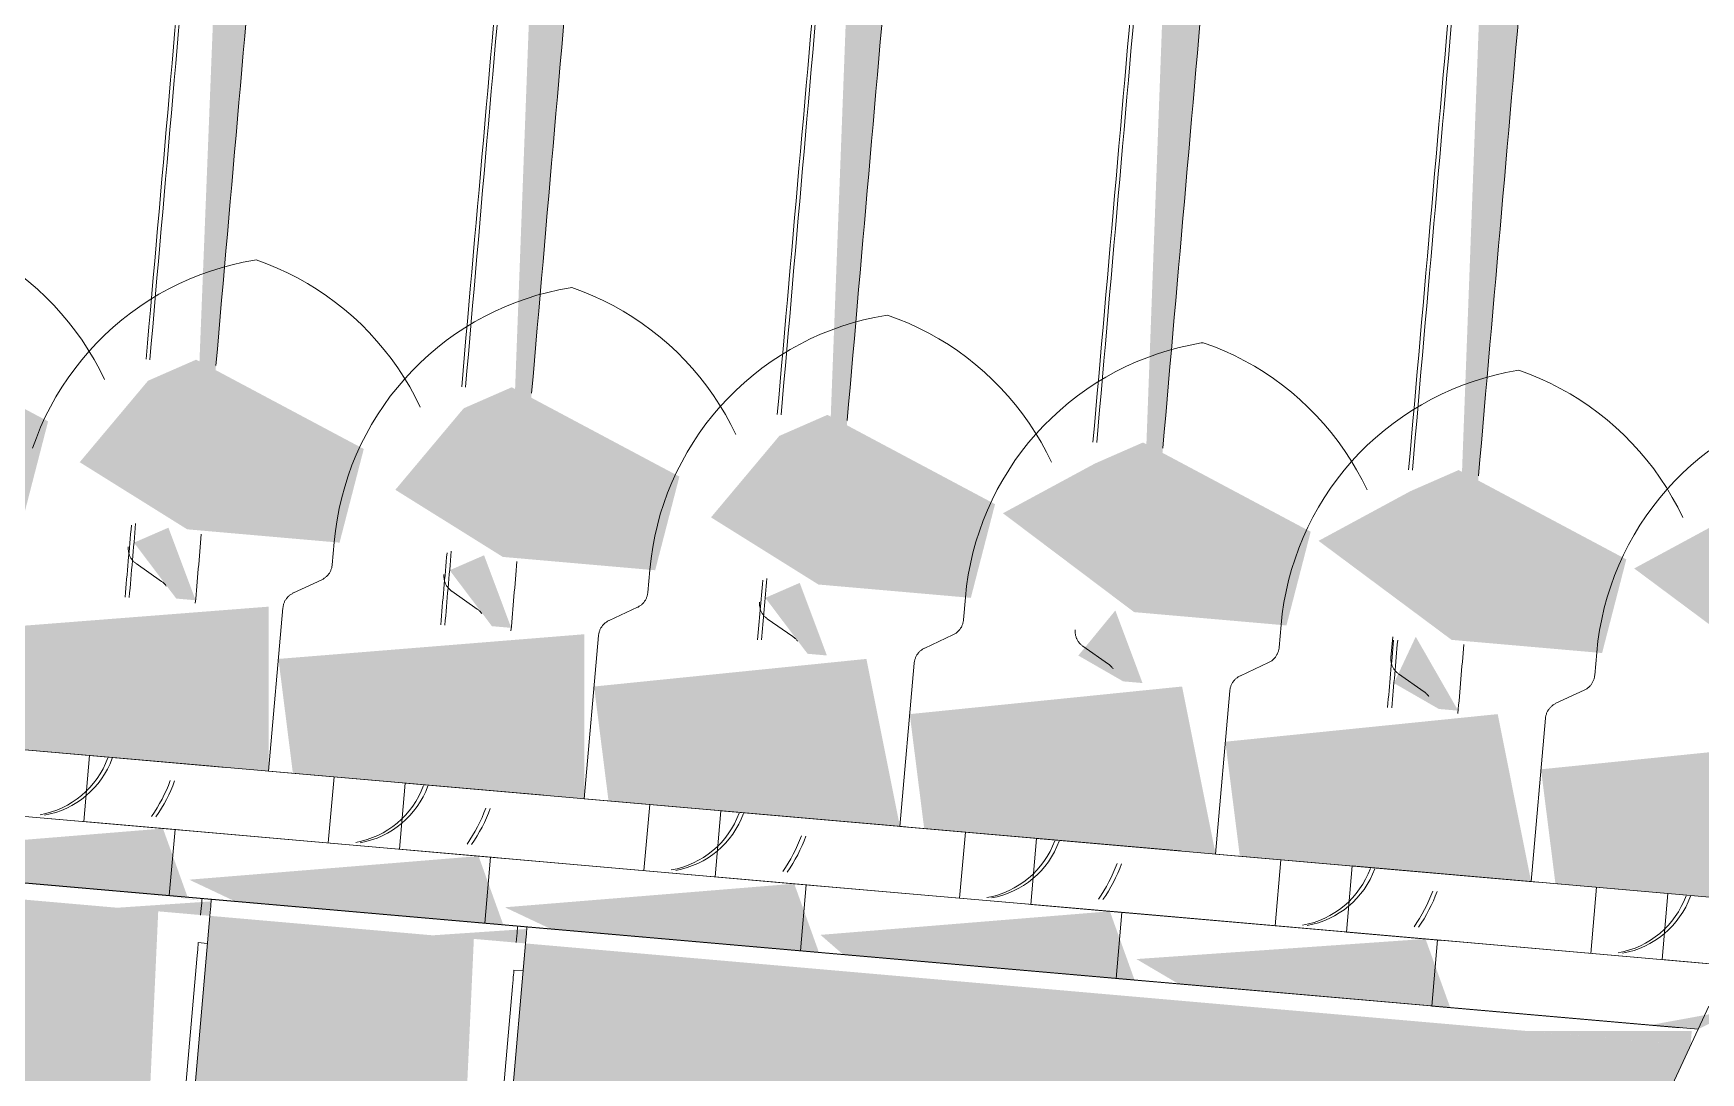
# Model space of a CAD drawing. Header units: millimetres. Extents: x -4612930 to -4329258, y -1064 to 30311.
# Drawn here: x -4356900.2 to -4356824.8, y 16854 to 16901 of the extents above; entities that cross this region are included whole.
import ezdxf

# ---------------------------------------------------------------- set-up
doc = ezdxf.new("R2010")
doc.units = ezdxf.units.MM
doc.layers.add('Q-SPCQ', color=91, linetype='Continuous', lineweight=5)

# ---------------------------------------------------------------- blocks, each defined once
blk = doc.blocks.new('Static Line_Sayfa_Metal Deck_Pan Mount - Up to 15 _ pitch - Max 2 Users-1848787-NORTH EAST')
at = {"layer": 'Q-SPCQ'}
h = blk.add_hatch(color=256, dxfattribs=at)
h.paths.add_polyline_path([(4342301.06, 16875.362), (4342299.83, 16878.647), (4342298.274, 16877.97), (4342300.184, 16875.439), (4342300.679, 16875.396)])
h.paths.add_polyline_path([(4342301.907, 16885.151), (4342306.082, 16932.725), (4342303.086, 16932.898), (4342301.229, 16886.053), (4342301.823, 16885.264)])
h = blk.add_hatch(color=256, dxfattribs=at)
h.paths.add_polyline_path([(4342315.332, 16874.114), (4342314.103, 16877.398), (4342312.547, 16876.721), (4342314.457, 16874.19), (4342314.951, 16874.147)])
h.paths.add_polyline_path([(4342316.18, 16883.903), (4342320.355, 16931.476), (4342317.183, 16929.664), (4342315.502, 16884.805), (4342316.095, 16884.015)])
h = blk.add_hatch(color=256, dxfattribs=at)
h.paths.add_polyline_path([(4342329.605, 16872.865), (4342328.376, 16876.149), (4342326.82, 16875.472), (4342328.73, 16872.942), (4342329.224, 16872.898)])
h.paths.add_polyline_path([(4342330.453, 16882.654), (4342334.628, 16930.227), (4342331.498, 16928.894), (4342329.775, 16883.556), (4342329.824, 16883.49)])
h = blk.add_hatch(color=256, dxfattribs=at)
h.paths.add_polyline_path([(4342343.878, 16871.616), (4342342.648, 16874.901), (4342340.974, 16872.861), (4342343.002, 16871.693), (4342343.497, 16871.65)])
h.paths.add_polyline_path([(4342344.725, 16881.405), (4342348.9, 16928.979), (4342345.709, 16926.949), (4342344.048, 16882.307), (4342344.097, 16882.242)])
h = blk.add_hatch(color=256, dxfattribs=at)
h.paths.add_polyline_path([(4342358.15, 16870.368), (4342356.232, 16873.712), (4342355.247, 16871.612), (4342357.275, 16870.444), (4342357.769, 16870.401)])
h.paths.add_polyline_path([(4342358.998, 16880.156), (4342363.173, 16927.73), (4342360, 16925.905), (4342358.32, 16881.058), (4342358.37, 16880.993)])
for points in [[(4342293.296, 16879.218), (4342294.39, 16883.457), (4342286.81, 16887.498), (4342284.636, 16886.546), (4342281.545, 16882.859), (4342286.406, 16879.821), (4342290.481, 16879.465)], [(4342307.568, 16877.97), (4342308.663, 16882.208), (4342301.082, 16886.249), (4342298.909, 16885.297), (4342295.818, 16881.61), (4342300.679, 16878.573), (4342304.754, 16878.216)], [(4342321.841, 16876.721), (4342322.935, 16880.959), (4342315.355, 16885), (4342313.181, 16884.049), (4342310.091, 16880.361), (4342314.951, 16877.324), (4342319.027, 16876.967)], [(4342336.114, 16875.472), (4342337.208, 16879.711), (4342329.628, 16883.752), (4342327.454, 16882.8), (4342324.364, 16879.113), (4342329.224, 16876.075), (4342333.299, 16875.719)], [(4342350.386, 16874.224), (4342351.481, 16878.462), (4342343.9, 16882.503), (4342341.727, 16881.551), (4342337.565, 16879.3), (4342343.497, 16874.826), (4342347.572, 16874.47)], [(4342364.659, 16872.975), (4342365.753, 16877.213), (4342358.173, 16881.254), (4342355.999, 16880.303), (4342351.837, 16878.051), (4342357.854, 16873.57), (4342360.039, 16873.379)], [(4342378.932, 16871.726), (4342380.026, 16875.965), (4342372.446, 16880.006), (4342370.272, 16879.054), (4342366.11, 16876.802), (4342372.127, 16872.322), (4342378.818, 16871.736)], [(4342304.361, 16867.627), (4342304.361, 16875.074), (4342290.536, 16873.997), (4342291.186, 16868.78), (4342303.372, 16867.714)], [(4342318.633, 16866.379), (4342318.633, 16873.825), (4342304.805, 16872.709), (4342305.458, 16867.531), (4342317.644, 16866.465)], [(4342332.906, 16865.13), (4342331.393, 16872.709), (4342319.078, 16871.46), (4342319.731, 16866.282), (4342331.917, 16865.216)], [(4342347.179, 16863.881), (4342345.665, 16871.46), (4342333.351, 16870.211), (4342334.004, 16865.034), (4342346.19, 16863.968)], [(4342361.451, 16862.632), (4342359.938, 16870.211), (4342347.623, 16868.962), (4342348.277, 16863.785), (4342360.463, 16862.719)], [(4342375.724, 16861.384), (4342374.211, 16868.962), (4342361.896, 16867.714), (4342362.549, 16862.536), (4342374.267, 16861.511)], [(4342300.7, 16861.925), (4342299.583, 16865.034), (4342286.497, 16863.968), (4342288.578, 16862.985), (4342300.113, 16861.976)], [(4342314.973, 16860.676), (4342313.855, 16863.785), (4342300.77, 16862.719), (4342302.851, 16861.736), (4342314.762, 16860.694)], [(4342329.246, 16859.427), (4342328.128, 16862.536), (4342315.042, 16861.47), (4342317.124, 16860.488), (4342329.139, 16859.437)], [(4342297.032, 16812.808), (4342295.88, 16813.476), (4342297.279, 16815.609), (4342299.369, 16861.288), (4342287.432, 16862.332), (4342283.236, 16814.015), (4342296.856, 16812.823)], [(4342301.704, 16861.083), (4342301.751, 16861.736), (4342297.509, 16861.45)], [(4342311.326, 16811.808), (4342309.227, 16812.308), (4342311.551, 16814.36), (4342313.641, 16860.039), (4342301.704, 16861.083), (4342297.509, 16812.766), (4342311.129, 16811.825)], [(4342343.518, 16858.178), (4342342.401, 16861.288), (4342329.315, 16860.222), (4342330.338, 16859.332), (4342343.411, 16858.188)], [(4342315.977, 16859.835), (4342316.023, 16860.488), (4342311.781, 16860.202)], [(4342357.791, 16856.93), (4342356.674, 16860.039), (4342343.601, 16859.127), (4342345.505, 16858.005), (4342357.684, 16856.939)], [(4342368.998, 16855.949), (4342370.868, 16856.878), (4342366.827, 16856.139)], [(4342368.66, 16855.225), (4342368.711, 16855.879), (4342361.191, 16855.879)]]:
    blk.add_hatch(color=256, dxfattribs=at).paths.add_polyline_path(points)
h = blk.add_hatch(color=256, dxfattribs=at)
h.paths.add_polyline_path([(4342136.08, 16824.131), (4342134.251, 16824.384), (4342125.729, 16827.449), (4342124.619, 16828.143), (4342091.515, 16831.039), (4342091.253, 16828.05), (4342135.427, 16824.185)])
h.paths.add_polyline_path([(4342301.292, 16861.777), (4342299.706, 16862.012), (4342300.966, 16861.806)])
h = blk.add_hatch(color=256, dxfattribs=at)
h.paths.add_polyline_path([(4342511.018, 16794.086), (4342512.703, 16836.424), (4342510.902, 16841.615), (4342372.699, 16853.706), (4342351.409, 16808.05), (4342511.002, 16794.088)])
h.paths.add_polyline_path([(4342501.449, 16795.491), (4342492.483, 16796.275), (4342497.188, 16798.411), (4342501.114, 16795.721)])
h.paths.add_polyline_path([(4342455.884, 16799.477), (4342446.918, 16800.262), (4342451.636, 16802.388)])
h.paths.add_polyline_path([(4342411.366, 16803.031), (4342408.955, 16807.715), (4342414.555, 16807.225)])
h.paths.add_polyline_path([(4342376.189, 16806.45), (4342370.6, 16808.767), (4342372.807, 16808.767), (4342374.267, 16807.767)])
h.paths.add_polyline_path([(4342346.96, 16808.69), (4342368.66, 16855.225), (4342315.977, 16859.835), (4342311.803, 16811.766), (4342346.085, 16808.767)])
h.paths.add_polyline_path([(4342330.624, 16810.436), (4342324.054, 16812.308), (4342327.892, 16812.308), (4342329.832, 16810.979)])
for p, q in [((4342307.325, 16877.991), (4342307.235, 16876.968)), ((4342299.523, 16876.216), (4342298.366, 16877.026)), ((4342321.597, 16876.742), (4342321.508, 16875.719)), ((4342306.761, 16876.291), (4342305.482, 16875.695)), ((4342313.795, 16874.967), (4342312.639, 16875.777)), ((4342335.87, 16875.494), (4342335.781, 16874.47)), ((4342305.007, 16875.017), (4342304.361, 16867.627)), ((4342321.034, 16875.043), (4342319.754, 16874.446)), ((4342328.068, 16873.718), (4342326.911, 16874.528)), ((4342319.28, 16873.768), (4342318.633, 16866.379)), ((4342335.307, 16873.794), (4342334.027, 16873.197)), ((4342350.143, 16874.245), (4342350.053, 16873.222)), ((4342342.341, 16872.47), (4342341.184, 16873.28)), ((4342355.108, 16872.78), (4342355.189, 16873.712)), ((4342364.415, 16872.996), (4342364.326, 16871.973)), ((4342333.553, 16872.52), (4342332.906, 16865.13)), ((4342349.58, 16872.545), (4342348.3, 16871.948)), ((4342356.614, 16871.221), (4342355.457, 16872.031)), ((4342347.825, 16871.271), (4342347.179, 16863.881)), ((4342363.852, 16871.297), (4342362.572, 16870.7)), ((4342300.7, 16861.925), (4342201.858, 16870.572)), ((4342362.098, 16870.022), (4342361.451, 16862.632)), ((4342314.973, 16860.676), (4342216.131, 16869.323)), ((4342281.994, 16869.584), (4342302.409, 16867.798)), ((4342290.088, 16868.876), (4342301.823, 16867.849)), ((4342329.246, 16859.427), (4342230.404, 16868.075)), ((4342296.266, 16868.335), (4342296.005, 16865.347)), ((4342296.266, 16868.335), (4342302.285, 16867.809)), ((4342296.267, 16868.335), (4342316.812, 16866.538)), ((4342304.361, 16867.627), (4342316.095, 16866.601)), ((4342307.058, 16864.38), (4342307.32, 16867.368)), ((4342310.539, 16867.087), (4342310.278, 16864.098)), ((4342310.539, 16867.087), (4342316.652, 16866.552)), ((4342310.539, 16867.087), (4342333.178, 16865.106)), ((4342343.518, 16858.178), (4342244.677, 16866.826)), ((4342300.761, 16864.931), (4342285.856, 16866.235)), ((4342300.962, 16864.913), (4342285.981, 16866.224)), ((4342318.633, 16866.379), (4342333.162, 16865.107)), ((4342357.791, 16856.93), (4342258.949, 16865.577)), ((4342300.962, 16864.913), (4342286.689, 16866.162)), ((4342321.331, 16863.131), (4342321.593, 16866.12)), ((4342324.812, 16865.838), (4342324.55, 16862.849)), ((4342324.812, 16865.838), (4342332.518, 16865.164)), ((4342324.812, 16865.838), (4342345.599, 16864.019)), ((4342300.325, 16864.969), (4342296.005, 16865.347)), ((4342300.282, 16864.973), (4342296.005, 16865.347)), ((4342300.129, 16864.986), (4342299.867, 16861.997)), ((4342315.034, 16863.682), (4342300.129, 16864.986)), ((4342300.129, 16864.986), (4342300.254, 16864.975)), ((4342315.234, 16863.664), (4342300.254, 16864.975)), ((4342315.234, 16863.664), (4342300.962, 16864.913)), ((4342332.906, 16865.13), (4342344.641, 16864.103)), ((4342335.604, 16861.882), (4342335.865, 16864.871)), ((4342368.998, 16855.949), (4342273.222, 16864.329)), ((4342314.598, 16863.72), (4342310.278, 16864.098)), ((4342314.555, 16863.724), (4342310.278, 16864.098)), ((4342339.085, 16864.589), (4342338.823, 16861.601)), ((4342339.085, 16864.589), (4342345.372, 16864.039)), ((4342339.085, 16864.589), (4342361.723, 16862.609)), ((4342285.595, 16863.246), (4342300.5, 16861.942)), ((4342285.72, 16863.235), (4342300.7, 16861.925)), ((4342286.427, 16863.173), (4342300.7, 16861.925)), ((4342314.401, 16863.737), (4342314.14, 16860.749)), ((4342329.307, 16862.433), (4342314.401, 16863.737)), ((4342314.402, 16863.737), (4342314.527, 16863.726)), ((4342329.507, 16862.416), (4342314.527, 16863.726)), ((4342329.507, 16862.416), (4342315.234, 16863.664)), ((4342347.179, 16863.881), (4342361.707, 16862.61)), ((4342349.876, 16860.634), (4342350.138, 16863.622)), ((4342353.357, 16863.341), (4342353.096, 16860.352)), ((4342353.357, 16863.341), (4342361.063, 16862.666)), ((4342353.357, 16863.341), (4342374.385, 16861.501)), ((4342368.998, 16855.949), (4342287.495, 16863.08)), ((4342328.87, 16862.471), (4342324.55, 16862.849)), ((4342328.828, 16862.475), (4342324.551, 16862.849)), ((4342328.674, 16862.489), (4342328.413, 16859.5)), ((4342343.58, 16861.185), (4342328.674, 16862.489)), ((4342328.674, 16862.489), (4342328.799, 16862.478)), ((4342343.78, 16861.167), (4342328.799, 16862.478)), ((4342343.78, 16861.167), (4342329.507, 16862.416)), ((4342361.451, 16862.632), (4342373.186, 16861.606)), ((4342299.867, 16861.997), (4342299.992, 16861.986)), ((4342299.867, 16861.997), (4342314.773, 16860.693)), ((4342299.992, 16861.986), (4342314.973, 16860.676)), ((4342300.7, 16861.925), (4342314.973, 16860.676)), ((4342301.767, 16861.831), (4342301.353, 16861.867)), ((4342368.998, 16855.949), (4342301.767, 16861.831)), ((4342364.149, 16859.385), (4342364.411, 16862.374)), ((4342367.63, 16862.092), (4342367.369, 16859.103)), ((4342367.63, 16862.092), (4342374.095, 16861.526)), ((4342367.63, 16862.092), (4342390.269, 16860.111)), ((4342297.509, 16812.766), (4342301.704, 16861.083)), ((4342343.143, 16861.223), (4342338.823, 16861.601)), ((4342343.1, 16861.226), (4342338.823, 16861.601)), ((4342342.947, 16861.24), (4342342.685, 16858.251)), ((4342357.852, 16859.936), (4342342.947, 16861.24)), ((4342342.947, 16861.24), (4342343.072, 16861.229)), ((4342358.052, 16859.918), (4342343.072, 16861.229)), ((4342358.052, 16859.918), (4342343.78, 16861.167)), ((4342314.14, 16860.749), (4342314.265, 16860.738)), ((4342314.14, 16860.749), (4342329.045, 16859.445)), ((4342314.265, 16860.738), (4342329.246, 16859.427)), ((4342314.973, 16860.676), (4342329.246, 16859.427)), ((4342316.04, 16860.582), (4342315.625, 16860.619)), ((4342368.998, 16855.949), (4342316.04, 16860.582)), ((4342357.416, 16859.974), (4342353.096, 16860.352)), ((4342357.373, 16859.978), (4342353.096, 16860.352)), ((4342301.182, 16859.875), (4342301.589, 16859.839)), ((4342311.803, 16811.766), (4342315.977, 16859.835)), ((4342328.413, 16859.5), (4342328.538, 16859.489)), ((4342328.413, 16859.5), (4342343.318, 16858.196)), ((4342328.538, 16859.489), (4342343.518, 16858.178)), ((4342329.246, 16859.427), (4342343.518, 16858.178)), ((4342357.22, 16859.991), (4342356.958, 16857.003)), ((4342372.125, 16858.687), (4342357.22, 16859.991)), ((4342357.22, 16859.991), (4342357.345, 16859.98)), ((4342372.325, 16858.67), (4342357.345, 16859.98)), ((4342372.325, 16858.67), (4342358.052, 16859.918)), ((4342296.856, 16810.816), (4342301.114, 16859.127)), ((4342371.688, 16858.725), (4342367.369, 16859.103)), ((4342371.646, 16858.729), (4342367.369, 16859.103)), ((4342315.455, 16858.626), (4342315.862, 16858.59)), ((4342342.685, 16858.251), (4342342.811, 16858.24)), ((4342342.685, 16858.251), (4342357.591, 16856.947)), ((4342342.811, 16858.24), (4342357.791, 16856.93)), ((4342343.518, 16858.178), (4342357.791, 16856.93)), ((4342311.326, 16811.808), (4342315.387, 16857.879)), ((4342346.96, 16808.69), (4342369.487, 16856.998)), ((4342356.958, 16857.003), (4342357.083, 16856.992)), ((4342356.958, 16857.003), (4342367.997, 16856.037)), ((4342357.083, 16856.992), (4342368.195, 16856.02)), ((4342357.791, 16856.93), (4342368.998, 16855.949))]:
    blk.add_line(p, q, dxfattribs=at)
at = {"layer": 'Q-SPCQ', "flags": 128}
for points in [[(4342289.525, 16892.012), (4342290.005, 16891.836), (4342290.478, 16891.64), (4342290.943, 16891.426), (4342291.399, 16891.194), (4342291.846, 16890.943), (4342292.281, 16890.675), (4342292.706, 16890.389), (4342293.119, 16890.087), (4342293.52, 16889.769), (4342293.908, 16889.434), (4342294.282, 16889.085), (4342294.641, 16888.721), (4342294.986, 16888.343), (4342295.315, 16887.951), (4342295.629, 16887.546), (4342295.926, 16887.129), (4342296.206, 16886.701), (4342296.469, 16886.262), (4342296.714, 16885.813), (4342296.941, 16885.354)], [(4342293.682, 16882.238), (4342293.857, 16882.719), (4342294.05, 16883.193), (4342294.262, 16883.659), (4342294.492, 16884.116), (4342294.741, 16884.563), (4342295.007, 16885), (4342295.291, 16885.426), (4342295.591, 16885.841), (4342295.908, 16886.243), (4342296.241, 16886.632), (4342296.589, 16887.007), (4342296.951, 16887.368), (4342297.328, 16887.715), (4342297.718, 16888.046), (4342298.121, 16888.361), (4342298.537, 16888.66), (4342298.964, 16888.942), (4342299.402, 16889.207), (4342299.85, 16889.454), (4342300.308, 16889.683), (4342300.775, 16889.893), (4342301.249, 16890.084), (4342301.731, 16890.257), (4342302.22, 16890.41), (4342302.714, 16890.543), (4342303.213, 16890.657), (4342303.716, 16890.75), (4342303.798, 16890.763)], [(4342303.798, 16890.763), (4342304.278, 16890.587), (4342304.751, 16890.392), (4342305.216, 16890.177), (4342305.672, 16889.945), (4342306.118, 16889.694), (4342306.554, 16889.426), (4342306.979, 16889.141), (4342307.392, 16888.838), (4342307.793, 16888.52), (4342308.18, 16888.186), (4342308.554, 16887.836), (4342308.914, 16887.472), (4342309.259, 16887.094), (4342309.588, 16886.702), (4342309.902, 16886.298), (4342310.199, 16885.881), (4342310.479, 16885.452), (4342310.742, 16885.013), (4342310.987, 16884.564), (4342311.213, 16884.105)], [(4342307.325, 16877.991), (4342307.379, 16878.5), (4342307.455, 16879.006), (4342307.55, 16879.509), (4342307.665, 16880.008), (4342307.8, 16880.501), (4342307.955, 16880.989), (4342308.129, 16881.47), (4342308.323, 16881.944), (4342308.535, 16882.41), (4342308.765, 16882.867), (4342309.014, 16883.314), (4342309.28, 16883.752), (4342309.564, 16884.178), (4342309.864, 16884.592), (4342310.181, 16884.994), (4342310.513, 16885.383), (4342310.861, 16885.759), (4342311.224, 16886.12), (4342311.601, 16886.466), (4342311.991, 16886.797), (4342312.394, 16887.113), (4342312.81, 16887.411), (4342313.237, 16887.693), (4342313.675, 16887.958), (4342314.123, 16888.205), (4342314.581, 16888.434), (4342315.047, 16888.644), (4342315.522, 16888.836), (4342316.004, 16889.008), (4342316.492, 16889.161), (4342316.987, 16889.294), (4342317.486, 16889.408), (4342317.989, 16889.501), (4342318.07, 16889.514)], [(4342318.07, 16889.514), (4342318.551, 16889.338), (4342319.024, 16889.143), (4342319.489, 16888.929), (4342319.945, 16888.696), (4342320.391, 16888.446), (4342320.827, 16888.177), (4342321.252, 16887.892), (4342321.665, 16887.59), (4342322.065, 16887.271), (4342322.453, 16886.937), (4342322.827, 16886.588), (4342323.187, 16886.223), (4342323.531, 16885.845), (4342323.861, 16885.453), (4342324.174, 16885.049), (4342324.471, 16884.632), (4342324.751, 16884.204), (4342325.014, 16883.765), (4342325.259, 16883.315), (4342325.486, 16882.856)], [(4342321.597, 16876.742), (4342321.652, 16877.251), (4342321.727, 16877.758), (4342321.822, 16878.26), (4342321.938, 16878.759), (4342322.073, 16879.253), (4342322.228, 16879.741), (4342322.402, 16880.222), (4342322.595, 16880.696), (4342322.807, 16881.161), (4342323.038, 16881.618), (4342323.287, 16882.066), (4342323.553, 16882.503), (4342323.836, 16882.929), (4342324.137, 16883.343), (4342324.454, 16883.745), (4342324.786, 16884.134), (4342325.134, 16884.51), (4342325.497, 16884.871), (4342325.873, 16885.218), (4342326.264, 16885.549), (4342326.667, 16885.864), (4342327.082, 16886.163), (4342327.509, 16886.445), (4342327.947, 16886.709), (4342328.396, 16886.956), (4342328.854, 16887.185), (4342329.32, 16887.396), (4342329.795, 16887.587), (4342330.277, 16887.759), (4342330.765, 16887.912), (4342331.259, 16888.046), (4342331.758, 16888.159), (4342332.262, 16888.253), (4342332.343, 16888.266)], [(4342332.343, 16888.266), (4342332.824, 16888.089), (4342333.297, 16887.894), (4342333.761, 16887.68), (4342334.217, 16887.447), (4342334.664, 16887.197), (4342335.1, 16886.929), (4342335.524, 16886.643), (4342335.938, 16886.341), (4342336.338, 16886.023), (4342336.726, 16885.688), (4342337.1, 16885.339), (4342337.459, 16884.975), (4342337.804, 16884.596), (4342338.134, 16884.205), (4342338.447, 16883.8), (4342338.744, 16883.383), (4342339.024, 16882.955), (4342339.287, 16882.516), (4342339.532, 16882.066), (4342339.759, 16881.608)], [(4342335.87, 16875.494), (4342335.925, 16876.003), (4342336, 16876.509), (4342336.095, 16877.012), (4342336.211, 16877.51), (4342336.346, 16878.004), (4342336.5, 16878.492), (4342336.675, 16878.973), (4342336.868, 16879.447), (4342337.08, 16879.913), (4342337.311, 16880.37), (4342337.559, 16880.817), (4342337.826, 16881.254), (4342338.109, 16881.68), (4342338.41, 16882.095), (4342338.726, 16882.497), (4342339.059, 16882.886), (4342339.407, 16883.261), (4342339.769, 16883.622), (4342340.146, 16883.969), (4342340.536, 16884.3), (4342340.94, 16884.615), (4342341.355, 16884.914), (4342341.782, 16885.196), (4342342.22, 16885.461), (4342342.668, 16885.708), (4342343.126, 16885.936), (4342343.593, 16886.147), (4342344.068, 16886.338), (4342344.549, 16886.511), (4342345.038, 16886.664), (4342345.532, 16886.797), (4342346.031, 16886.91), (4342346.534, 16887.004), (4342346.616, 16887.017)], [(4342346.616, 16887.017), (4342347.096, 16886.841), (4342347.569, 16886.645), (4342348.034, 16886.431), (4342348.49, 16886.199), (4342348.936, 16885.948), (4342349.372, 16885.68), (4342349.797, 16885.395), (4342350.21, 16885.092), (4342350.611, 16884.774), (4342350.998, 16884.44), (4342351.372, 16884.09), (4342351.732, 16883.726), (4342352.077, 16883.348), (4342352.406, 16882.956), (4342352.72, 16882.551), (4342353.017, 16882.135), (4342353.297, 16881.706), (4342353.56, 16881.267), (4342353.805, 16880.818), (4342354.032, 16880.359)], [(4342350.143, 16874.245), (4342350.198, 16874.754), (4342350.273, 16875.26), (4342350.368, 16875.763), (4342350.483, 16876.262), (4342350.618, 16876.755), (4342350.773, 16877.243), (4342350.947, 16877.724), (4342351.141, 16878.198), (4342351.353, 16878.664), (4342351.583, 16879.121), (4342351.832, 16879.568), (4342352.098, 16880.005), (4342352.382, 16880.432), (4342352.682, 16880.846), (4342352.999, 16881.248), (4342353.332, 16881.637), (4342353.679, 16882.012), (4342354.042, 16882.374), (4342354.419, 16882.72), (4342354.809, 16883.051), (4342355.212, 16883.366), (4342355.628, 16883.665), (4342356.055, 16883.947), (4342356.493, 16884.212), (4342356.941, 16884.459), (4342357.399, 16884.688), (4342357.866, 16884.898), (4342358.34, 16885.09), (4342358.822, 16885.262), (4342359.311, 16885.415), (4342359.805, 16885.548), (4342360.304, 16885.662), (4342360.807, 16885.755), (4342360.888, 16885.768)], [(4342360.888, 16885.768), (4342361.369, 16885.592), (4342361.842, 16885.397), (4342362.307, 16885.183), (4342362.763, 16884.95), (4342363.209, 16884.7), (4342363.645, 16884.431), (4342364.07, 16884.146), (4342364.483, 16883.844), (4342364.884, 16883.525), (4342365.271, 16883.191), (4342365.645, 16882.841), (4342366.005, 16882.477), (4342366.35, 16882.099), (4342366.679, 16881.707), (4342366.992, 16881.303), (4342367.289, 16880.886), (4342367.57, 16880.458), (4342367.832, 16880.018), (4342368.077, 16879.569), (4342368.304, 16879.11)], [(4342364.415, 16872.996), (4342364.47, 16873.505), (4342364.545, 16874.011), (4342364.641, 16874.514), (4342364.756, 16875.013), (4342364.891, 16875.507), (4342365.046, 16875.994), (4342365.22, 16876.476), (4342365.413, 16876.95), (4342365.625, 16877.415), (4342365.856, 16877.872), (4342366.105, 16878.32), (4342366.371, 16878.757), (4342366.655, 16879.183), (4342366.955, 16879.597), (4342367.272, 16879.999), (4342367.604, 16880.388), (4342367.952, 16880.764), (4342368.315, 16881.125), (4342368.691, 16881.471), (4342369.082, 16881.803), (4342369.485, 16882.118)], [(4342298.017, 16877.774), (4342298.015, 16877.741), (4342298.014, 16877.708), (4342298.014, 16877.675), (4342298.016, 16877.642), (4342298.019, 16877.609), (4342298.023, 16877.577), (4342298.029, 16877.544), (4342298.036, 16877.512), (4342298.044, 16877.48), (4342298.054, 16877.448), (4342298.065, 16877.417), (4342298.077, 16877.386), (4342298.09, 16877.356), (4342298.104, 16877.326), (4342298.12, 16877.297), (4342298.137, 16877.269), (4342298.155, 16877.241), (4342298.174, 16877.214), (4342298.194, 16877.188), (4342298.215, 16877.162), (4342298.237, 16877.138), (4342298.26, 16877.114), (4342298.284, 16877.091), (4342298.309, 16877.07), (4342298.334, 16877.049), (4342298.361, 16877.029)], [(4342306.761, 16876.291), (4342306.791, 16876.306), (4342306.82, 16876.322), (4342306.848, 16876.339), (4342306.876, 16876.357), (4342306.903, 16876.376), (4342306.929, 16876.396), (4342306.955, 16876.417), (4342306.979, 16876.439), (4342307.003, 16876.462), (4342307.025, 16876.486), (4342307.047, 16876.511), (4342307.068, 16876.537), (4342307.087, 16876.564), (4342307.106, 16876.591), (4342307.123, 16876.619), (4342307.139, 16876.648), (4342307.154, 16876.677), (4342307.168, 16876.707), (4342307.181, 16876.738), (4342307.192, 16876.769), (4342307.203, 16876.8), (4342307.212, 16876.832), (4342307.219, 16876.864), (4342307.226, 16876.896), (4342307.231, 16876.929), (4342307.235, 16876.962)], [(4342299.523, 16876.216), (4342299.549, 16876.196), (4342299.575, 16876.176), (4342299.6, 16876.154), (4342299.625, 16876.132), (4342299.648, 16876.108), (4342299.67, 16876.084), (4342299.691, 16876.058), (4342299.712, 16876.032), (4342299.731, 16876.005)], [(4342312.29, 16876.526), (4342312.287, 16876.493), (4342312.286, 16876.46), (4342312.287, 16876.427), (4342312.289, 16876.394), (4342312.292, 16876.361), (4342312.296, 16876.328), (4342312.302, 16876.295), (4342312.309, 16876.263), (4342312.317, 16876.231), (4342312.326, 16876.2), (4342312.337, 16876.168), (4342312.349, 16876.138), (4342312.363, 16876.107), (4342312.377, 16876.078), (4342312.393, 16876.049), (4342312.409, 16876.02), (4342312.427, 16875.992), (4342312.446, 16875.965), (4342312.466, 16875.939), (4342312.487, 16875.914), (4342312.51, 16875.889), (4342312.533, 16875.865), (4342312.557, 16875.843), (4342312.581, 16875.821), (4342312.607, 16875.8), (4342312.634, 16875.781)], [(4342305.007, 16875.017), (4342305.011, 16875.05), (4342305.015, 16875.083), (4342305.022, 16875.115), (4342305.029, 16875.147), (4342305.038, 16875.179), (4342305.048, 16875.211), (4342305.059, 16875.242), (4342305.072, 16875.273), (4342305.085, 16875.303), (4342305.1, 16875.332), (4342305.116, 16875.361), (4342305.133, 16875.389), (4342305.152, 16875.417), (4342305.171, 16875.444), (4342305.192, 16875.47), (4342305.213, 16875.495), (4342305.236, 16875.519), (4342305.259, 16875.542), (4342305.283, 16875.565), (4342305.309, 16875.586), (4342305.335, 16875.607), (4342305.362, 16875.626), (4342305.389, 16875.644), (4342305.418, 16875.661), (4342305.447, 16875.677), (4342305.476, 16875.692)], [(4342321.034, 16875.043), (4342321.064, 16875.057), (4342321.093, 16875.073), (4342321.121, 16875.09), (4342321.149, 16875.108), (4342321.176, 16875.127), (4342321.202, 16875.147), (4342321.227, 16875.168), (4342321.252, 16875.19), (4342321.275, 16875.214), (4342321.298, 16875.238), (4342321.32, 16875.263), (4342321.34, 16875.288), (4342321.36, 16875.315), (4342321.378, 16875.342), (4342321.396, 16875.37), (4342321.412, 16875.399), (4342321.427, 16875.429), (4342321.441, 16875.459), (4342321.454, 16875.489), (4342321.465, 16875.52), (4342321.475, 16875.551), (4342321.484, 16875.583), (4342321.492, 16875.615), (4342321.498, 16875.648), (4342321.503, 16875.68), (4342321.507, 16875.713)], [(4342326.562, 16875.277), (4342326.56, 16875.244), (4342326.559, 16875.211), (4342326.56, 16875.178), (4342326.561, 16875.145), (4342326.564, 16875.112), (4342326.569, 16875.079), (4342326.574, 16875.047), (4342326.581, 16875.014), (4342326.59, 16874.982), (4342326.599, 16874.951), (4342326.61, 16874.92), (4342326.622, 16874.889), (4342326.635, 16874.859), (4342326.65, 16874.829), (4342326.665, 16874.8), (4342326.682, 16874.771), (4342326.7, 16874.744), (4342326.719, 16874.717), (4342326.739, 16874.69), (4342326.76, 16874.665), (4342326.782, 16874.64), (4342326.805, 16874.617), (4342326.829, 16874.594), (4342326.854, 16874.572), (4342326.88, 16874.552), (4342326.906, 16874.532)], [(4342313.795, 16874.967), (4342313.822, 16874.948), (4342313.848, 16874.927), (4342313.873, 16874.905), (4342313.897, 16874.883), (4342313.921, 16874.859), (4342313.943, 16874.835), (4342313.964, 16874.81), (4342313.984, 16874.784), (4342314.004, 16874.757)], [(4342319.28, 16873.768), (4342319.283, 16873.801), (4342319.288, 16873.834), (4342319.294, 16873.866), (4342319.302, 16873.899), (4342319.311, 16873.931), (4342319.321, 16873.962), (4342319.332, 16873.993), (4342319.344, 16874.024), (4342319.358, 16874.054), (4342319.373, 16874.083), (4342319.389, 16874.112), (4342319.406, 16874.141), (4342319.425, 16874.168), (4342319.444, 16874.195), (4342319.464, 16874.221), (4342319.486, 16874.246), (4342319.508, 16874.27), (4342319.532, 16874.294), (4342319.556, 16874.316), (4342319.581, 16874.337), (4342319.607, 16874.358), (4342319.634, 16874.377), (4342319.662, 16874.395), (4342319.69, 16874.413), (4342319.719, 16874.428), (4342319.749, 16874.443)], [(4342328.068, 16873.718), (4342328.095, 16873.699), (4342328.121, 16873.678), (4342328.146, 16873.657), (4342328.17, 16873.634), (4342328.193, 16873.611), (4342328.216, 16873.586), (4342328.237, 16873.561), (4342328.257, 16873.535), (4342328.276, 16873.508)], [(4342335.307, 16873.794), (4342335.336, 16873.808), (4342335.366, 16873.824), (4342335.394, 16873.841), (4342335.422, 16873.859), (4342335.449, 16873.878), (4342335.475, 16873.898), (4342335.5, 16873.92), (4342335.525, 16873.942), (4342335.548, 16873.965), (4342335.571, 16873.989), (4342335.592, 16874.014), (4342335.613, 16874.04), (4342335.633, 16874.066), (4342335.651, 16874.094), (4342335.668, 16874.122), (4342335.685, 16874.15), (4342335.7, 16874.18), (4342335.714, 16874.21), (4342335.726, 16874.24), (4342335.738, 16874.271), (4342335.748, 16874.303), (4342335.757, 16874.335), (4342335.765, 16874.367), (4342335.771, 16874.399), (4342335.776, 16874.432), (4342335.78, 16874.464)], [(4342340.835, 16874.028), (4342340.833, 16873.995), (4342340.832, 16873.962), (4342340.832, 16873.929), (4342340.834, 16873.896), (4342340.837, 16873.863), (4342340.841, 16873.831), (4342340.847, 16873.798), (4342340.854, 16873.766), (4342340.862, 16873.734), (4342340.872, 16873.702), (4342340.883, 16873.671), (4342340.895, 16873.64), (4342340.908, 16873.61), (4342340.922, 16873.58), (4342340.938, 16873.551), (4342340.955, 16873.523), (4342340.973, 16873.495), (4342340.992, 16873.468), (4342341.012, 16873.442), (4342341.033, 16873.416), (4342341.055, 16873.392), (4342341.078, 16873.368), (4342341.102, 16873.345), (4342341.127, 16873.324), (4342341.153, 16873.303), (4342341.179, 16873.283)], [(4342333.553, 16872.52), (4342333.556, 16872.552), (4342333.561, 16872.585), (4342333.567, 16872.618), (4342333.575, 16872.65), (4342333.583, 16872.682), (4342333.593, 16872.713), (4342333.605, 16872.744), (4342333.617, 16872.775), (4342333.631, 16872.805), (4342333.646, 16872.835), (4342333.662, 16872.864), (4342333.679, 16872.892), (4342333.697, 16872.919), (4342333.717, 16872.946), (4342333.737, 16872.972), (4342333.759, 16872.997), (4342333.781, 16873.022), (4342333.805, 16873.045), (4342333.829, 16873.067), (4342333.854, 16873.089), (4342333.88, 16873.109), (4342333.907, 16873.128), (4342333.935, 16873.147), (4342333.963, 16873.164), (4342333.992, 16873.18), (4342334.022, 16873.195)], [(4342349.58, 16872.545), (4342349.609, 16872.56), (4342349.638, 16872.576), (4342349.667, 16872.592), (4342349.694, 16872.61), (4342349.721, 16872.629), (4342349.747, 16872.65), (4342349.773, 16872.671), (4342349.797, 16872.693), (4342349.821, 16872.716), (4342349.843, 16872.74), (4342349.865, 16872.765), (4342349.886, 16872.791), (4342349.905, 16872.818), (4342349.924, 16872.845), (4342349.941, 16872.873), (4342349.957, 16872.902), (4342349.973, 16872.931), (4342349.986, 16872.961), (4342349.999, 16872.992), (4342350.011, 16873.023), (4342350.021, 16873.054), (4342350.03, 16873.086), (4342350.037, 16873.118), (4342350.044, 16873.15), (4342350.049, 16873.183), (4342350.053, 16873.216)], [(4342342.341, 16872.47), (4342342.368, 16872.45), (4342342.393, 16872.43), (4342342.419, 16872.408), (4342342.443, 16872.386), (4342342.466, 16872.362), (4342342.488, 16872.338), (4342342.51, 16872.312), (4342342.53, 16872.286), (4342342.549, 16872.259)], [(4342355.108, 16872.78), (4342355.105, 16872.747), (4342355.105, 16872.714), (4342355.105, 16872.681), (4342355.107, 16872.648), (4342355.11, 16872.615), (4342355.114, 16872.582), (4342355.12, 16872.549), (4342355.127, 16872.517), (4342355.135, 16872.485), (4342355.145, 16872.453), (4342355.155, 16872.422), (4342355.167, 16872.391), (4342355.181, 16872.361), (4342355.195, 16872.332), (4342355.211, 16872.302), (4342355.228, 16872.274), (4342355.245, 16872.246), (4342355.264, 16872.219), (4342355.284, 16872.193), (4342355.306, 16872.168), (4342355.328, 16872.143), (4342355.351, 16872.119), (4342355.375, 16872.097), (4342355.4, 16872.075), (4342355.425, 16872.054), (4342355.452, 16872.034)], [(4342347.825, 16871.271), (4342347.829, 16871.304), (4342347.834, 16871.336), (4342347.84, 16871.369), (4342347.847, 16871.401), (4342347.856, 16871.433), (4342347.866, 16871.465), (4342347.877, 16871.496), (4342347.89, 16871.526), (4342347.903, 16871.557), (4342347.918, 16871.586), (4342347.934, 16871.615), (4342347.952, 16871.643), (4342347.97, 16871.671), (4342347.989, 16871.698), (4342348.01, 16871.724), (4342348.031, 16871.749), (4342348.054, 16871.773), (4342348.077, 16871.796), (4342348.102, 16871.819), (4342348.127, 16871.84), (4342348.153, 16871.86), (4342348.18, 16871.88), (4342348.207, 16871.898), (4342348.236, 16871.915), (4342348.265, 16871.931), (4342348.294, 16871.946)], [(4342363.852, 16871.297), (4342363.882, 16871.311), (4342363.911, 16871.327), (4342363.939, 16871.344), (4342363.967, 16871.362), (4342363.994, 16871.381), (4342364.02, 16871.401), (4342364.045, 16871.422), (4342364.07, 16871.444), (4342364.094, 16871.467), (4342364.116, 16871.492), (4342364.138, 16871.516), (4342364.158, 16871.542), (4342364.178, 16871.569), (4342364.197, 16871.596), (4342364.214, 16871.624), (4342364.23, 16871.653), (4342364.245, 16871.682), (4342364.259, 16871.712), (4342364.272, 16871.743), (4342364.283, 16871.774), (4342364.294, 16871.805), (4342364.302, 16871.837), (4342364.31, 16871.869), (4342364.317, 16871.902), (4342364.322, 16871.934), (4342364.325, 16871.967)], [(4342356.614, 16871.221), (4342356.64, 16871.202), (4342356.666, 16871.181), (4342356.691, 16871.159), (4342356.715, 16871.137), (4342356.739, 16871.113), (4342356.761, 16871.089), (4342356.782, 16871.064), (4342356.803, 16871.037), (4342356.822, 16871.01)], [(4342362.098, 16870.022), (4342362.101, 16870.055), (4342362.106, 16870.088), (4342362.112, 16870.12), (4342362.12, 16870.153), (4342362.129, 16870.184), (4342362.139, 16870.216), (4342362.15, 16870.247), (4342362.162, 16870.278), (4342362.176, 16870.308), (4342362.191, 16870.337), (4342362.207, 16870.366), (4342362.224, 16870.395), (4342362.243, 16870.422), (4342362.262, 16870.449), (4342362.283, 16870.475), (4342362.304, 16870.5), (4342362.327, 16870.524), (4342362.35, 16870.548), (4342362.374, 16870.57), (4342362.4, 16870.591), (4342362.426, 16870.612), (4342362.452, 16870.631), (4342362.48, 16870.649), (4342362.508, 16870.666), (4342362.537, 16870.682), (4342362.567, 16870.697)]]:
    blk.add_lwpolyline(points, dxfattribs=at)
at = {"layer": 'Q-SPCQ'}
for centre, major_axis, ratio, start_param, end_param in [((4342300.035, 16902.136), (6.101, 69.734), 0.002511, 4.482998, 5.171172), ((4342300.549, 16902.091), (6.101, 69.734), 0.002511, 1.112013, 1.800188), ((4342303.537, 16901.829), (6.101, 69.734), 0.002511, 1.112013, 1.800188), ((4342314.307, 16900.887), (6.101, 69.734), 0.002511, 4.482998, 5.171172), ((4342314.821, 16900.842), (6.101, 69.734), 0.002511, 1.112013, 1.800188), ((4342317.81, 16900.58), (6.101, 69.734), 0.002511, 1.112013, 1.800188), ((4342328.58, 16899.638), (6.101, 69.734), 0.002511, 4.482998, 5.171172), ((4342329.094, 16899.593), (6.101, 69.734), 0.002511, 1.112013, 1.800188), ((4342332.083, 16899.332), (6.101, 69.734), 0.002511, 1.112013, 1.800188), ((4342342.853, 16898.389), (6.101, 69.734), 0.002511, 4.482998, 5.171172), ((4342343.367, 16898.344), (6.101, 69.734), 0.002511, 1.112013, 1.800188), ((4342346.355, 16898.083), (6.101, 69.734), 0.002511, 1.112013, 1.800188), ((4342357.125, 16897.141), (6.101, 69.734), 0.002511, 4.482998, 5.171172), ((4342357.64, 16897.096), (6.101, 69.734), 0.002511, 1.112013, 1.800188), ((4342360.628, 16896.834), (6.101, 69.734), 0.002511, 1.112013, 1.800188), ((4342300.035, 16902.136), (6.101, 69.734), 0.002511, 4.320797, 4.370837), ((4342300.549, 16902.091), (6.101, 69.734), 0.002511, 1.910942, 1.962388), ((4342303.537, 16901.829), (6.101, 69.734), 0.002511, 1.914257, 1.962388), ((4342314.307, 16900.887), (6.101, 69.734), 0.002511, 4.320797, 4.370837), ((4342314.821, 16900.842), (6.101, 69.734), 0.002511, 1.910942, 1.962388), ((4342317.81, 16900.58), (6.101, 69.734), 0.002511, 1.914257, 1.962388), ((4342328.58, 16899.638), (6.101, 69.734), 0.002511, 4.329484, 4.370837), ((4342329.094, 16899.593), (6.101, 69.734), 0.002511, 1.910942, 1.953446), ((4342357.125, 16897.141), (6.101, 69.734), 0.002511, 4.320797, 4.367614), ((4342357.64, 16897.096), (6.101, 69.734), 0.002511, 1.915322, 1.962388), ((4342360.628, 16896.834), (6.101, 69.734), 0.002511, 1.914257, 1.962388), ((4342293.331, 16869.596), (0.349, 3.985), 0.999997, 3.403406, 4.450604), ((4342293.531, 16869.579), (0.349, 3.985), 0.999997, 3.403406, 4.450604), ((4342293.331, 16869.596), (0.61, 6.973), 0.999997, 4.188778, 4.450578), ((4342293.531, 16869.579), (0.61, 6.973), 0.999997, 4.188795, 4.450594), ((4342307.603, 16868.347), (0.349, 3.985), 0.999997, 3.403371, 4.450569), ((4342307.804, 16868.33), (0.349, 3.985), 0.999997, 3.403412, 4.45061), ((4342307.603, 16868.347), (0.61, 6.973), 0.999997, 4.188778, 4.450578), ((4342307.804, 16868.33), (0.61, 6.973), 0.999997, 4.188785, 4.450584), ((4342321.876, 16867.099), (0.349, 3.985), 0.999997, 3.403393, 4.450591), ((4342322.076, 16867.081), (0.349, 3.985), 0.999997, 3.403406, 4.450604), ((4342321.876, 16867.099), (0.61, 6.973), 0.999997, 4.188803, 4.450602), ((4342322.076, 16867.081), (0.61, 6.973), 0.999997, 4.188795, 4.450594), ((4342336.149, 16865.85), (0.349, 3.985), 0.999997, 3.403393, 4.450591), ((4342336.349, 16865.832), (0.349, 3.985), 0.999997, 3.403406, 4.450604), ((4342336.149, 16865.85), (0.61, 6.973), 0.999997, 4.188803, 4.450602), ((4342336.349, 16865.832), (0.61, 6.973), 0.999997, 4.188776, 4.450575), ((4342350.422, 16864.601), (0.349, 3.985), 0.999997, 3.403419, 4.450616), ((4342350.622, 16864.584), (0.349, 3.985), 0.999997, 3.403412, 4.45061), ((4342301.266, 16860.871), (0.087, 0.996), 0.002511, 0, 1.318637), ((4342301.68, 16860.835), (0.087, 0.996), 0.002511, 4.964548, 6.283185), ((4342350.422, 16864.601), (0.61, 6.973), 0.999997, 4.188778, 4.450578), ((4342350.622, 16864.584), (0.61, 6.973), 0.999997, 4.188785, 4.450584), ((4342364.694, 16863.353), (0.349, 3.985), 0.999997, 3.403406, 4.450604), ((4342364.894, 16863.335), (0.349, 3.985), 0.999997, 3.403406, 4.450604), ((4342315.538, 16859.623), (0.087, 0.996), 0.002511, 0, 1.318637), ((4342315.953, 16859.586), (0.087, 0.996), 0.002511, 4.964548, 6.283185), ((4342301.095, 16858.879), (0.087, 0.996), 0.002511, 6.283185, 7.601822), ((4342315.368, 16857.63), (0.087, 0.996), 0.002511, 0, 1.318637)]:
    blk.add_ellipse(centre, major_axis=major_axis, ratio=ratio, start_param=start_param, end_param=end_param, dxfattribs=at)

msp = doc.modelspace()

# ---------------------------------------------------------------- block references
at = {"layer": 'Q-SPCQ'}
msp.add_blockref('Static Line_Sayfa_Metal Deck_Pan Mount - Up to 15 _ pitch - Max 2 Users-1848787-NORTH EAST', (-8699193.932, 0), dxfattribs=at)

doc.saveas('drawing.dxf')
